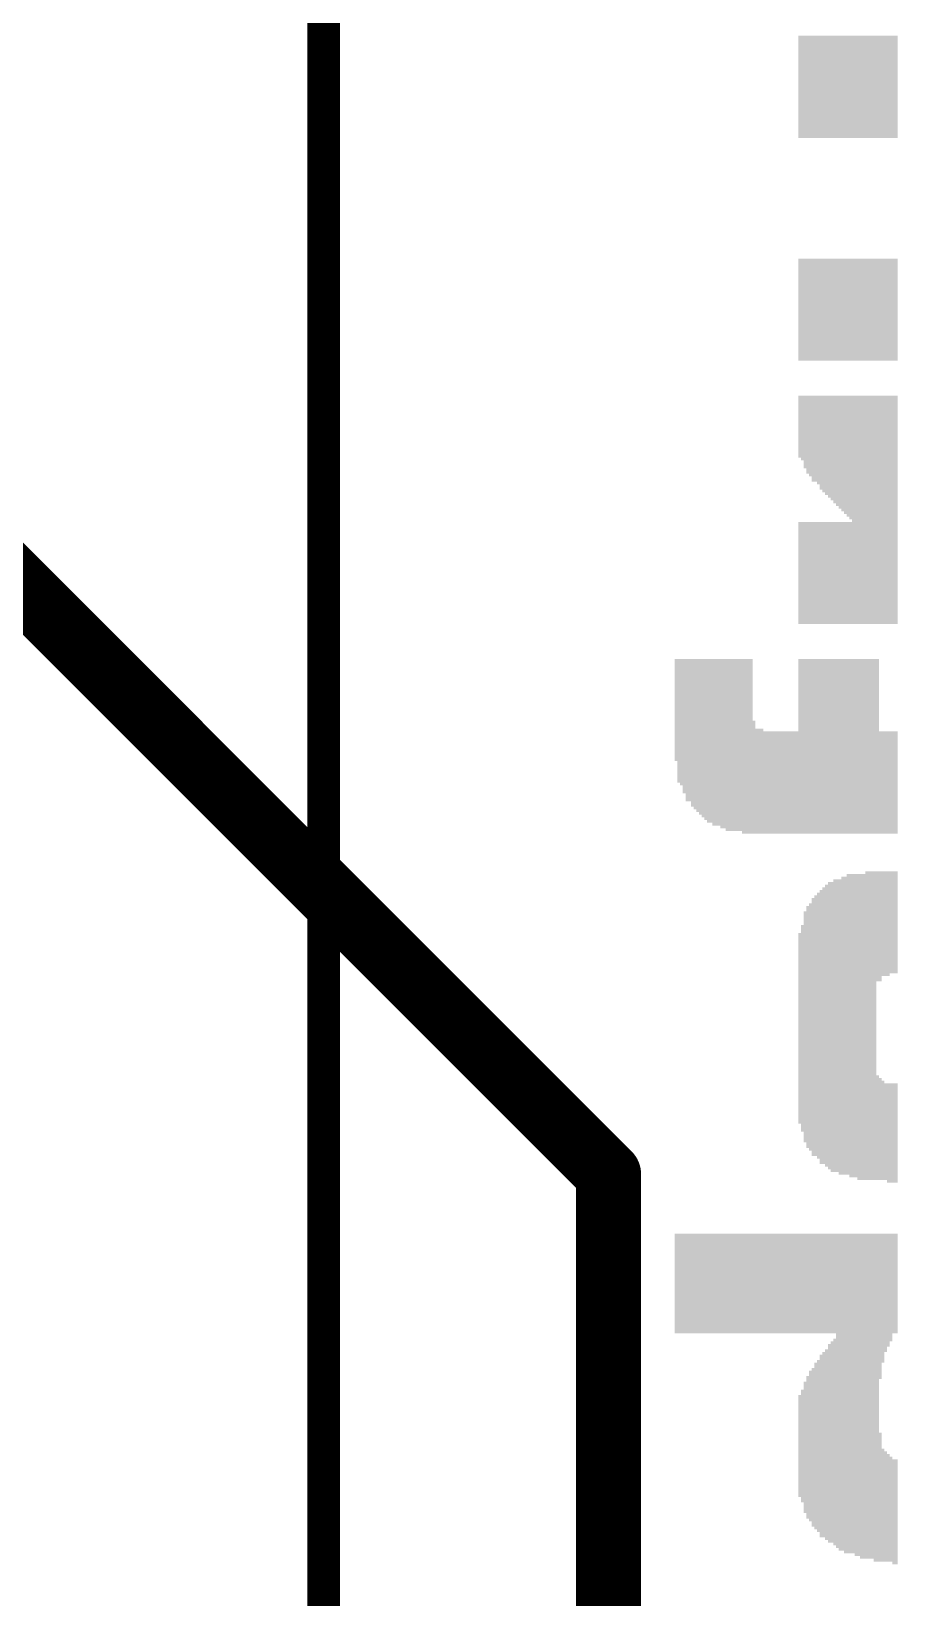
# Model space of a CAD drawing. Extents: x -16.4 to 65.3, y 1 to 69.7.
# Drawn here: x 23.19 to 28.6, y 19.33 to 29.1 of the extents above; entities that cross this region are included whole.
import ezdxf

# ---------------------------------------------------------------- set-up
doc = ezdxf.new("R2010")
doc.units = 0
doc.layers.add('1', color=12, linetype='CONTINUOUS')
doc.layers.add('21', color=40, linetype='CONTINUOUS')

# ---------------------------------------------------------------- blocks, each defined once
blk = doc.blocks.new('RECT')
blk.add_solid([(-0.5, -0.5), (0.5, -0.5), (-0.5, 0.5), (0.5, 0.5)])

msp = doc.modelspace()

# ---------------------------------------------------------------- linework, layer by layer
at = {"layer": '1', "const_width": 0.4064}
for points in [[(26.797, 21.971), (19.268, 29.5)], [(26.797, 11.176), (26.797, 21.971)]]:
    msp.add_lwpolyline(points, dxfattribs=at)
at = {"layer": '1', "const_width": 0.2032}
for points in [[(26.8986, 21.971, 1), (26.6954, 21.971)], [(26.7252, 21.8992, 1), (26.8688, 22.0428)]]:
    msp.add_lwpolyline(points, format="xyb", dxfattribs=at)
at = {"layer": '21', "const_width": 0.2032}
msp.add_lwpolyline([(25.018, 33.273), (25.018, 17.273)], dxfattribs=at)

# ---------------------------------------------------------------- block references
at = {"layer": '21', "rotation": 90}
for p, xscale, yscale in [((27.9898, 28.7582), 0.6371, 0.0168), ((28.0066, 28.7582), 0.6371, 0.0167), ((28.0233, 28.7582), 0.6371, 0.0168), ((28.0401, 28.7582), 0.6371, 0.0168), ((28.0569, 28.7582), 0.6371, 0.0167), ((28.0736, 28.7582), 0.6371, 0.0168), ((28.0904, 28.7582), 0.6371, 0.0167), ((28.1071, 28.7582), 0.6371, 0.0168), ((28.1239, 28.7582), 0.6371, 0.0168), ((28.1407, 28.7582), 0.6371, 0.0167), ((28.1574, 28.7582), 0.6371, 0.0168), ((28.1742, 28.7582), 0.6371, 0.0168), ((28.191, 28.7582), 0.6371, 0.0167), ((28.2077, 28.7582), 0.6371, 0.0168), ((28.2245, 28.7582), 0.6371, 0.0168), ((28.2413, 28.7582), 0.6371, 0.0167), ((28.258, 28.7582), 0.6371, 0.0168), ((28.2748, 28.7582), 0.6371, 0.0168), ((28.2916, 28.7582), 0.6371, 0.0167), ((28.3083, 28.7582), 0.6371, 0.0168), ((28.3251, 28.7582), 0.6371, 0.0167), ((28.3418, 28.7582), 0.6371, 0.0168), ((28.3586, 28.7582), 0.6371, 0.0168), ((28.3754, 28.7582), 0.6371, 0.0167), ((28.3921, 28.7582), 0.6371, 0.0168), ((28.4089, 28.7582), 0.6371, 0.0168), ((28.4257, 28.7582), 0.6371, 0.0167), ((28.4424, 28.7582), 0.6371, 0.0168), ((28.4592, 28.7582), 0.6371, 0.0168), ((28.476, 28.7582), 0.6371, 0.0167), ((28.4927, 28.7582), 0.6371, 0.0168), ((28.5095, 28.7582), 0.6371, 0.0167), ((28.5262, 28.7582), 0.6371, 0.0168), ((28.543, 28.7582), 0.6371, 0.0168), ((28.5598, 28.7582), 0.6371, 0.0167), ((28.5765, 28.7582), 0.6371, 0.0168), ((28.5933, 28.7582), 0.6371, 0.0168), ((27.9898, 27.3667), 0.637, 0.0168), ((28.0066, 27.3667), 0.637, 0.0167), ((28.0233, 27.3667), 0.637, 0.0168), ((28.0401, 27.3667), 0.637, 0.0168), ((28.0569, 27.3667), 0.637, 0.0167), ((28.0736, 27.3667), 0.637, 0.0168), ((28.0904, 27.3667), 0.637, 0.0167), ((28.1071, 27.3667), 0.637, 0.0168), ((28.1239, 27.3667), 0.637, 0.0168), ((28.1407, 27.3667), 0.637, 0.0167), ((28.1574, 27.3667), 0.637, 0.0168), ((28.1742, 27.3667), 0.637, 0.0168), ((28.191, 27.3667), 0.637, 0.0167), ((28.2077, 27.3667), 0.637, 0.0168), ((28.2245, 27.3667), 0.637, 0.0168), ((28.2413, 27.3667), 0.637, 0.0167), ((28.258, 27.3667), 0.637, 0.0168), ((28.2748, 27.3667), 0.637, 0.0168), ((28.2916, 27.3667), 0.637, 0.0167), ((28.3083, 27.3667), 0.637, 0.0168), ((28.3251, 27.3667), 0.637, 0.0167), ((28.3418, 27.3667), 0.637, 0.0168), ((28.3586, 27.3667), 0.637, 0.0168), ((28.3754, 27.3667), 0.637, 0.0167), ((28.3921, 27.3667), 0.637, 0.0168), ((28.4089, 27.3667), 0.637, 0.0168), ((28.4257, 27.3667), 0.637, 0.0167), ((28.4424, 27.3667), 0.637, 0.0168), ((28.4592, 27.3667), 0.637, 0.0168), ((28.476, 27.3667), 0.637, 0.0167), ((28.4927, 27.3667), 0.637, 0.0168), ((28.5095, 27.3667), 0.637, 0.0167), ((28.5262, 27.3667), 0.637, 0.0168), ((28.543, 27.3667), 0.637, 0.0168), ((28.5598, 27.3667), 0.637, 0.0167), ((28.5765, 27.3667), 0.637, 0.0168), ((28.5933, 27.3667), 0.637, 0.0168), ((27.9898, 26.6375), 0.3856, 0.0168), ((28.0066, 26.6291), 0.4024, 0.0167), ((28.0233, 26.604), 0.4527, 0.0168), ((28.0401, 26.5872), 0.4862, 0.0168), ((28.0569, 26.5789), 0.5029, 0.0167), ((28.0736, 26.5621), 0.5365, 0.0168), ((28.0904, 26.5621), 0.5365, 0.0167), ((28.1071, 26.5537), 0.5532, 0.0168), ((28.1239, 26.5369), 0.5868, 0.0168), ((28.1407, 26.5286), 0.6035, 0.0167), ((28.1574, 26.5202), 0.6203, 0.0168), ((28.1742, 26.5118), 0.6371, 0.0168), ((28.191, 26.5034), 0.6538, 0.0167), ((28.2077, 26.495), 0.6706, 0.0168), ((28.2245, 26.4867), 0.6873, 0.0168), ((28.2413, 26.4783), 0.7041, 0.0167), ((28.258, 26.4699), 0.7209, 0.0168), ((28.2748, 26.4615), 0.7376, 0.0168), ((28.2916, 26.4531), 0.7544, 0.0167), ((28.3083, 26.4447), 0.7712, 0.0168), ((28.3251, 26.1178), 1.425, 0.0167), ((28.3418, 26.1178), 1.425, 0.0168), ((28.3586, 26.1178), 1.425, 0.0168), ((28.3754, 26.1178), 1.425, 0.0167), ((28.3921, 26.1178), 1.425, 0.0168), ((28.4089, 26.1178), 1.425, 0.0168), ((28.4257, 26.1178), 1.425, 0.0167), ((28.4424, 26.1178), 1.425, 0.0168), ((28.4592, 26.1178), 1.425, 0.0168), ((28.476, 26.1178), 1.425, 0.0167), ((28.4927, 26.1178), 1.425, 0.0168), ((28.5095, 26.1178), 1.425, 0.0167), ((28.5262, 26.1178), 1.425, 0.0168), ((28.543, 26.1178), 1.425, 0.0168), ((28.5598, 26.1178), 1.425, 0.0167), ((28.5765, 26.1178), 1.425, 0.0168), ((28.5933, 26.1178), 1.425, 0.0168), ((27.9898, 25.7239), 0.6371, 0.0168), ((28.0066, 25.7239), 0.6371, 0.0167), ((28.0233, 25.7239), 0.6371, 0.0168), ((28.0401, 25.7239), 0.6371, 0.0168), ((28.0569, 25.7239), 0.6371, 0.0167), ((28.0736, 25.7239), 0.6371, 0.0168), ((28.0904, 25.7239), 0.6371, 0.0167), ((28.1071, 25.7239), 0.6371, 0.0168), ((28.1239, 25.7239), 0.6371, 0.0168), ((28.1407, 25.7239), 0.6371, 0.0167), ((28.1574, 25.7239), 0.6371, 0.0168), ((28.1742, 25.7239), 0.6371, 0.0168), ((28.191, 25.7239), 0.6371, 0.0167), ((28.2077, 25.7239), 0.6371, 0.0168), ((28.2245, 25.7239), 0.6371, 0.0168), ((28.2413, 25.7239), 0.6371, 0.0167), ((28.258, 25.7239), 0.6371, 0.0168), ((28.2748, 25.7239), 0.6371, 0.0168), ((28.2916, 25.7239), 0.6371, 0.0167), ((28.3083, 25.7239), 0.6371, 0.0168), ((27.2187, 24.8689), 0.637, 0.0167), ((27.2354, 24.8019), 0.7711, 0.0168), ((27.2522, 24.7934), 0.7879, 0.0167), ((27.2689, 24.7683), 0.8382, 0.0168), ((27.2857, 24.7431), 0.8885, 0.0168), ((27.3025, 24.7431), 0.8885, 0.0167), ((27.3192, 24.7264), 0.922, 0.0168), ((27.336, 24.718), 0.9388, 0.0168), ((27.3528, 24.7096), 0.9555, 0.0167), ((27.3695, 24.7013), 0.9723, 0.0168), ((27.3863, 24.6928), 0.9891, 0.0168), ((27.4031, 24.6845), 1.0058, 0.0167), ((27.4198, 24.6761), 1.0226, 0.0168), ((27.4366, 24.6761), 1.0226, 0.0168), ((27.4534, 24.6677), 1.0394, 0.0167), ((27.4701, 24.6677), 1.0394, 0.0168), ((27.4869, 24.6677), 1.0394, 0.0167), ((27.5036, 24.6593), 1.0561, 0.0168), ((27.5204, 24.6593), 1.0561, 0.0168), ((27.5372, 24.651), 1.0729, 0.0167), ((27.5539, 24.651), 1.0729, 0.0168), ((27.5707, 24.651), 1.0729, 0.0168), ((27.5875, 24.651), 1.0729, 0.0167), ((27.6042, 24.651), 1.0729, 0.0168), ((27.621, 24.651), 1.0729, 0.0168), ((27.6378, 24.6425), 1.0897, 0.0167), ((27.6545, 24.6425), 1.0897, 0.0168), ((27.6713, 24.6425), 1.0897, 0.0167), ((27.688, 24.6425), 1.0897, 0.0168), ((27.9898, 24.6425), 1.0897, 0.0168), ((28.0066, 24.6425), 1.0897, 0.0167), ((28.0233, 24.6425), 1.0897, 0.0168), ((28.0401, 24.6425), 1.0897, 0.0168), ((28.0569, 24.6425), 1.0897, 0.0167), ((28.0736, 24.6425), 1.0897, 0.0168), ((28.0904, 24.6425), 1.0897, 0.0167), ((28.1071, 24.6425), 1.0897, 0.0168), ((28.1239, 24.6425), 1.0897, 0.0168), ((28.1407, 24.6425), 1.0897, 0.0167), ((28.1574, 24.6425), 1.0897, 0.0168), ((28.1742, 24.6425), 1.0897, 0.0168), ((28.191, 24.6425), 1.0897, 0.0167), ((28.2077, 24.6425), 1.0897, 0.0168), ((28.2245, 24.6425), 1.0897, 0.0168), ((28.2413, 24.6425), 1.0897, 0.0167), ((28.258, 24.6425), 1.0897, 0.0168), ((28.2748, 24.6425), 1.0897, 0.0168), ((28.2916, 24.6425), 1.0897, 0.0167), ((28.3083, 24.6425), 1.0897, 0.0168), ((28.3251, 24.6425), 1.0897, 0.0167), ((28.3418, 24.6425), 1.0897, 0.0168), ((28.3586, 24.6425), 1.0897, 0.0168), ((28.3754, 24.6425), 1.0897, 0.0167), ((28.3921, 24.6425), 1.0897, 0.0168), ((28.4089, 24.6425), 1.0897, 0.0168), ((28.4257, 24.6425), 1.0897, 0.0167), ((28.4424, 24.6425), 1.0897, 0.0168), ((28.4592, 24.6425), 1.0897, 0.0168), ((28.476, 24.6425), 1.0897, 0.0167), ((27.7048, 24.4498), 0.7041, 0.0168), ((27.7216, 24.4246), 0.6538, 0.0167), ((27.7383, 24.4246), 0.6538, 0.0168), ((27.7551, 24.4246), 0.6538, 0.0168), ((27.7719, 24.4163), 0.6371, 0.0167), ((27.7886, 24.4163), 0.6371, 0.0168), ((27.8054, 24.4163), 0.6371, 0.0168), ((27.8222, 24.4163), 0.6371, 0.0167), ((27.8389, 24.4163), 0.6371, 0.0168), ((27.8557, 24.4163), 0.6371, 0.0168), ((27.8725, 24.4163), 0.6371, 0.0167), ((27.8892, 24.4163), 0.6371, 0.0168), ((27.906, 24.4163), 0.6371, 0.0167), ((27.9227, 24.4163), 0.6371, 0.0168), ((27.9395, 24.4163), 0.6371, 0.0168), ((27.9563, 24.4163), 0.6371, 0.0167), ((27.973, 24.4163), 0.6371, 0.0168), ((28.4927, 24.4163), 0.6371, 0.0168), ((28.5095, 24.4163), 0.6371, 0.0167), ((28.5262, 24.4163), 0.6371, 0.0168), ((28.543, 24.4163), 0.6371, 0.0168), ((28.5598, 24.4163), 0.6371, 0.0167), ((28.5765, 24.4163), 0.6371, 0.0168), ((28.5933, 24.4163), 0.6371, 0.0168), ((28.4089, 22.8991), 1.9278, 0.0168), ((28.4257, 22.8991), 1.9278, 0.0167), ((28.4424, 22.8991), 1.9278, 0.0168), ((28.4592, 22.8991), 1.9278, 0.0168), ((28.476, 23.5194), 0.6873, 0.0167), ((28.4927, 23.5194), 0.6873, 0.0168), ((28.5095, 23.5362), 0.6537, 0.0167), ((28.5262, 23.5362), 0.6537, 0.0168), ((28.543, 23.5362), 0.6537, 0.0168), ((28.5598, 23.5445), 0.637, 0.0167), ((28.5765, 23.5445), 0.637, 0.0168), ((28.5933, 23.5445), 0.637, 0.0168), ((28.1407, 22.8992), 1.7267, 0.0167), ((28.1574, 22.8991), 1.7602, 0.0168), ((28.1742, 22.8991), 1.7938, 0.0168), ((28.191, 22.8908), 1.8105, 0.0167), ((28.2077, 22.8992), 1.8273, 0.0168), ((28.2245, 22.8992), 1.8273, 0.0168), ((28.2413, 22.8908), 1.8441, 0.0167), ((28.258, 22.8991), 1.8608, 0.0168), ((28.2748, 22.8991), 1.8608, 0.0168), ((28.2916, 22.9075), 1.8776, 0.0167), ((28.3083, 22.8992), 1.8943, 0.0168), ((28.3251, 22.8992), 1.8943, 0.0167), ((28.3418, 22.8992), 1.8943, 0.0168), ((28.3586, 22.8908), 1.9111, 0.0168), ((28.3754, 22.8908), 1.9111, 0.0167), ((28.3921, 22.8908), 1.9111, 0.0168), ((28.0569, 22.8908), 1.5423, 0.0167), ((28.0736, 22.8908), 1.6093, 0.0168), ((28.0904, 22.8992), 1.6261, 0.0167), ((28.1071, 22.8991), 1.6596, 0.0168), ((28.1239, 22.8908), 1.7099, 0.0168), ((28.0233, 22.8908), 1.4417, 0.0168), ((28.0401, 22.8908), 1.5087, 0.0168), ((27.9898, 22.8824), 1.1903, 0.0168), ((28.0066, 22.8824), 1.2909, 0.0167), ((28.476, 22.2621), 0.6538, 0.0167), ((28.4927, 22.2537), 0.637, 0.0168), ((28.5095, 22.2454), 0.6203, 0.0167), ((28.5262, 22.237), 0.6035, 0.0168), ((28.543, 22.2286), 0.6203, 0.0168), ((28.5598, 22.2286), 0.6203, 0.0167), ((28.5765, 22.2286), 0.6203, 0.0168), ((28.5933, 22.2286), 0.6203, 0.0168), ((27.2187, 21.2898), 0.6203, 0.0167), ((27.2354, 21.2898), 0.6203, 0.0168), ((27.2522, 21.2898), 0.6203, 0.0167), ((27.2689, 21.2898), 0.6203, 0.0168), ((27.2857, 21.2898), 0.6203, 0.0168), ((27.3025, 21.2898), 0.6203, 0.0167), ((27.3192, 21.2898), 0.6203, 0.0168), ((27.336, 21.2898), 0.6203, 0.0168), ((27.3528, 21.2898), 0.6203, 0.0167), ((27.3695, 21.2898), 0.6203, 0.0168), ((27.3863, 21.2898), 0.6203, 0.0168), ((27.4031, 21.2898), 0.6203, 0.0167), ((27.4198, 21.2898), 0.6203, 0.0168), ((27.4366, 21.2898), 0.6203, 0.0168), ((27.4534, 21.2898), 0.6203, 0.0167), ((27.4701, 21.2898), 0.6203, 0.0168), ((27.4869, 21.2898), 0.6203, 0.0167), ((27.5036, 21.2898), 0.6203, 0.0168), ((27.5204, 21.2898), 0.6203, 0.0168), ((27.5372, 21.2898), 0.6203, 0.0167), ((27.5539, 21.2898), 0.6203, 0.0168), ((27.5707, 21.2898), 0.6203, 0.0168), ((27.5875, 21.2898), 0.6203, 0.0167), ((27.6042, 21.2898), 0.6203, 0.0168), ((27.621, 21.2898), 0.6203, 0.0168), ((27.6378, 21.2898), 0.6203, 0.0167), ((27.6545, 21.2898), 0.6203, 0.0168), ((27.6713, 21.2898), 0.6203, 0.0167), ((27.688, 21.2898), 0.6203, 0.0168), ((27.7048, 21.2898), 0.6203, 0.0168), ((27.7216, 21.2898), 0.6203, 0.0167), ((27.7383, 21.2898), 0.6203, 0.0168), ((27.7551, 21.2898), 0.6203, 0.0168), ((27.7719, 21.2898), 0.6203, 0.0167), ((27.7886, 21.2898), 0.6203, 0.0168), ((27.8054, 21.2898), 0.6203, 0.0168), ((27.8222, 21.2898), 0.6203, 0.0167), ((27.8389, 21.2898), 0.6203, 0.0168), ((27.8557, 21.2898), 0.6203, 0.0168), ((27.8725, 21.2898), 0.6203, 0.0167), ((27.8892, 21.2898), 0.6203, 0.0168), ((27.906, 21.2898), 0.6203, 0.0167), ((27.9227, 21.2898), 0.6203, 0.0168), ((27.9395, 21.2898), 0.6203, 0.0168), ((27.9563, 21.2898), 0.6203, 0.0167), ((27.973, 21.2898), 0.6203, 0.0168), ((27.9898, 21.2898), 0.6203, 0.0168), ((28.0066, 21.2898), 0.6203, 0.0167), ((28.0233, 21.2898), 0.6203, 0.0168), ((28.0401, 21.2898), 0.6203, 0.0168), ((28.0569, 21.2898), 0.6203, 0.0167), ((28.0736, 21.2898), 0.6203, 0.0168), ((28.0904, 21.2898), 0.6203, 0.0167), ((28.1071, 21.2898), 0.6203, 0.0168), ((28.1239, 21.2898), 0.6203, 0.0168), ((28.1407, 21.2898), 0.6203, 0.0167), ((28.1574, 21.2898), 0.6203, 0.0168), ((28.1742, 21.2898), 0.6203, 0.0168), ((28.191, 21.2898), 0.6203, 0.0167), ((28.2077, 21.2898), 0.6203, 0.0168), ((28.2245, 20.6192), 1.9614, 0.0168), ((28.2413, 20.6108), 1.9781, 0.0167), ((28.258, 20.6108), 1.9781, 0.0168), ((28.2748, 20.6025), 1.9949, 0.0168), ((28.2916, 20.6025), 1.9949, 0.0167), ((28.3083, 20.6025), 1.9949, 0.0168), ((28.3251, 20.6025), 1.9949, 0.0167), ((28.3418, 20.594), 2.0117, 0.0168), ((28.3586, 20.594), 2.0117, 0.0168), ((28.3754, 20.5857), 2.0284, 0.0167), ((28.3921, 20.5857), 2.0284, 0.0168), ((28.4089, 20.5857), 2.0284, 0.0168), ((28.4257, 20.5857), 2.0284, 0.0167), ((28.4424, 20.5857), 2.0284, 0.0168), ((28.4592, 20.5773), 2.0452, 0.0168), ((28.476, 20.5773), 2.0452, 0.0167), ((28.4927, 21.1473), 0.9052, 0.0168), ((28.5095, 21.1975), 0.8047, 0.0167), ((28.5262, 21.2311), 0.7376, 0.0168), ((28.543, 21.2478), 0.7041, 0.0168), ((28.5598, 21.2646), 0.6706, 0.0167), ((28.5765, 21.2898), 0.6203, 0.0168), ((28.5933, 21.2898), 0.6203, 0.0168), ((28.191, 20.3007), 1.2573, 0.0167), ((28.2077, 20.3007), 1.2908, 0.0168), ((28.1239, 20.2756), 1.1399, 0.0168), ((28.1407, 20.284), 1.1567, 0.0167), ((28.1574, 20.284), 1.1903, 0.0168), ((28.1742, 20.2923), 1.2406, 0.0168), ((28.0569, 20.2756), 0.9387, 0.0167), ((28.0736, 20.2672), 0.9891, 0.0168), ((28.0904, 20.2756), 1.0393, 0.0167), ((28.1071, 20.2756), 1.0729, 0.0168), ((28.0066, 20.2756), 0.7041, 0.0167), ((28.0233, 20.2672), 0.8214, 0.0168), ((28.0401, 20.2672), 0.8885, 0.0168), ((27.9898, 20.2756), 0.6371, 0.0168), ((28.4927, 19.9571), 0.8047, 0.0168), ((28.5095, 19.9068), 0.7041, 0.0167), ((28.5262, 19.8984), 0.6873, 0.0168), ((28.543, 19.89), 0.6706, 0.0168), ((28.5598, 19.8816), 0.6538, 0.0167), ((28.5765, 19.8648), 0.6538, 0.0168), ((28.5933, 19.8648), 0.6538, 0.0168)]:
    msp.add_blockref('RECT', p, dxfattribs=dict(at, xscale=xscale, yscale=yscale))

doc.saveas('drawing.dxf')
